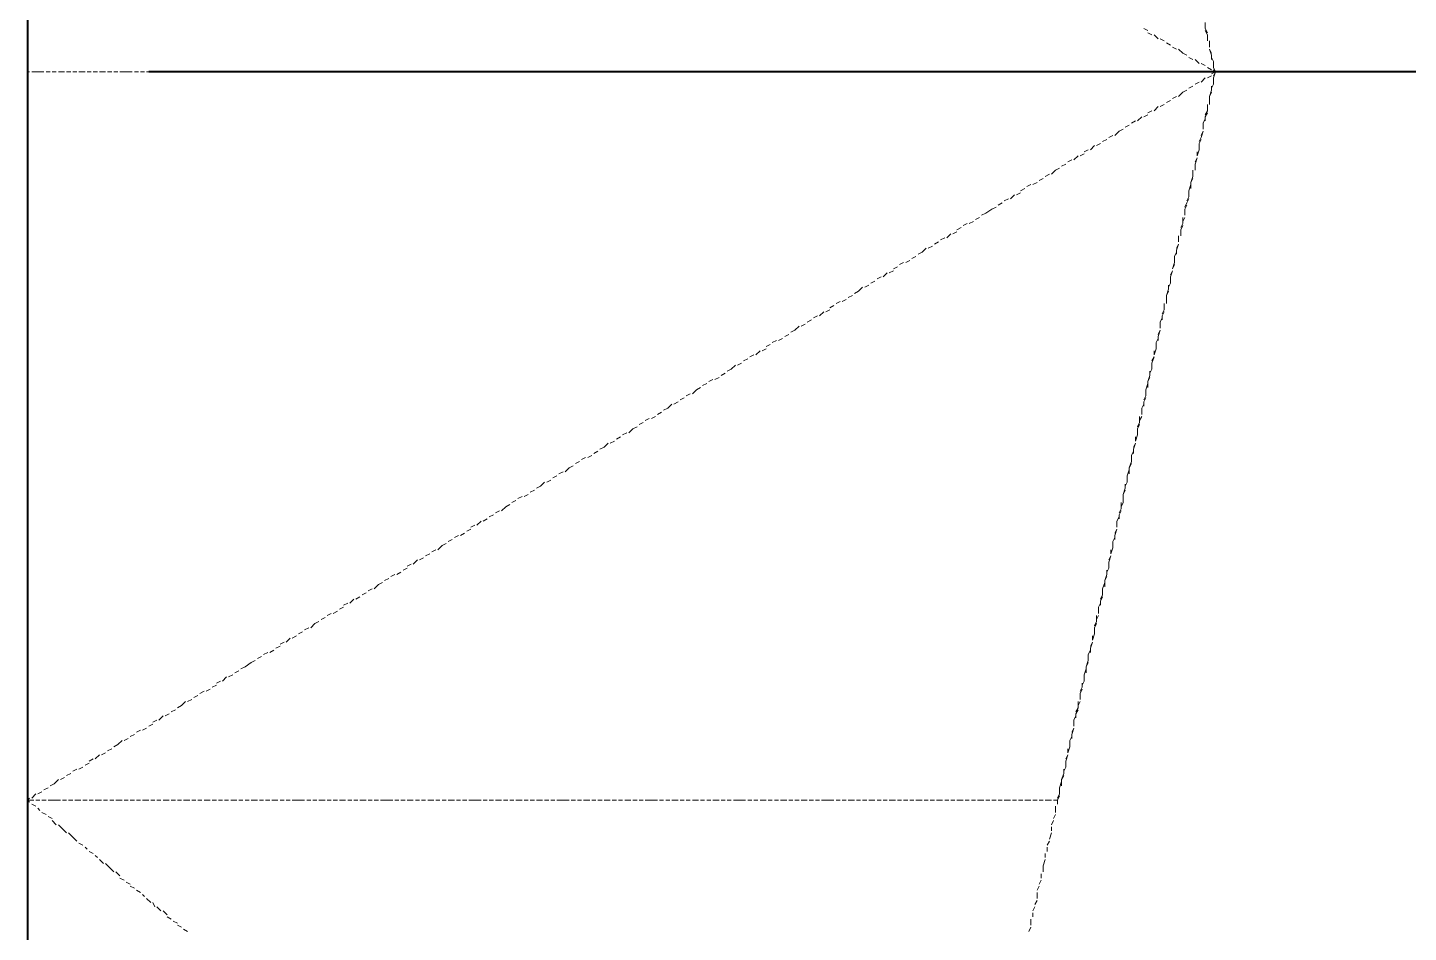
# Model space of a CAD drawing. Extents: x 0 to 604, y 0 to 420.
# Drawn here: x 289.81 to 304.06, y 345.11 to 354.45 of the extents above; entities that cross this region are included whole.
import ezdxf

# ---------------------------------------------------------------- set-up
doc = ezdxf.new("R2010")
doc.units = 0

msp = doc.modelspace()

# ---------------------------------------------------------------- linework, layer by layer
at = {"color": 7, "lineweight": 40}
for p, q in [((289.814, 397.743), (289.814, 310.219)), ((318.558, 353.991), (291.063, 353.991))]:
    msp.add_line(p, q, dxfattribs=at)
at = {"color": 7, "lineweight": 25}
msp.add_line((289.814, 357.568), (289.814, 337.566), dxfattribs=at)
at = {"color": 7, "lineweight": 5}
for p, q in [((289.814, 354.394), (289.814, 354.436)), ((301.329, 354.436), (301.371, 354.415)), ((301.964, 354.436), (301.964, 354.499)), ((301.985, 354.394), (301.964, 354.436)), ((289.814, 354.309), (289.814, 354.372)), ((289.814, 354.245), (289.814, 354.288)), ((301.371, 354.394), (301.413, 354.372)), ((301.435, 354.372), (301.477, 354.33)), ((301.498, 354.33), (301.54, 354.309)), ((301.562, 354.288), (301.604, 354.267)), ((301.985, 354.372), (301.964, 354.415)), ((301.985, 354.33), (301.985, 354.372)), ((301.985, 354.309), (301.985, 354.351)), ((302.006, 354.245), (302.006, 354.309)), ((302.006, 354.245), (302.006, 354.288)), ((289.814, 354.182), (289.814, 354.224)), ((289.814, 354.097), (289.814, 354.161)), ((301.625, 354.245), (301.667, 354.224)), ((301.688, 354.224), (301.731, 354.182)), ((301.731, 354.182), (301.773, 354.161)), ((301.794, 354.139), (301.837, 354.118)), ((302.027, 354.161), (302.006, 354.224)), ((302.027, 354.182), (302.006, 354.224)), ((302.027, 354.118), (302.027, 354.161)), ((302.048, 354.097), (302.027, 354.139)), ((289.814, 354.034), (289.814, 354.097)), ((289.814, 353.991), (289.814, 354.012)), ((301.858, 354.118), (301.9, 354.076)), ((301.921, 354.076), (301.964, 354.055)), ((301.985, 354.034), (302.027, 354.012)), ((302.048, 354.055), (302.048, 354.097)), ((302.048, 354.034), (302.048, 354.076)), ((302.069, 353.991), (302.048, 354.034)), ((302.069, 353.991), (302.048, 354.012)), ((289.835, 353.991), (289.814, 353.991)), ((289.814, 353.991), (289.814, 353.949)), ((289.814, 353.928), (289.814, 353.885)), ((289.814, 353.864), (289.814, 353.801)), ((289.92, 353.991), (289.856, 353.991)), ((289.983, 353.991), (289.92, 353.991)), ((290.047, 353.991), (290.005, 353.991)), ((290.11, 353.991), (290.068, 353.991)), ((290.195, 353.991), (290.132, 353.991)), ((290.259, 353.991), (290.216, 353.991)), ((290.322, 353.991), (290.28, 353.991)), ((290.407, 353.991), (290.343, 353.991)), ((290.47, 353.991), (290.428, 353.991)), ((290.534, 353.991), (290.491, 353.991)), ((290.618, 353.991), (290.555, 353.991)), ((290.682, 353.991), (290.639, 353.991)), ((290.745, 353.991), (290.703, 353.991)), ((290.83, 353.991), (290.767, 353.991)), ((290.894, 353.991), (290.83, 353.991)), ((290.957, 353.991), (290.915, 353.991)), ((291.021, 353.991), (290.978, 353.991)), ((291.105, 353.991), (291.042, 353.991)), ((291.169, 353.991), (291.126, 353.991)), ((291.232, 353.991), (291.19, 353.991)), ((291.317, 353.991), (291.253, 353.991)), ((291.38, 353.991), (291.338, 353.991)), ((291.444, 353.991), (291.401, 353.991)), ((291.529, 353.991), (291.465, 353.991)), ((291.592, 353.991), (291.55, 353.991)), ((291.656, 353.991), (291.613, 353.991)), ((291.74, 353.991), (291.677, 353.991)), ((291.804, 353.991), (291.74, 353.991)), ((291.867, 353.991), (291.825, 353.991)), ((291.931, 353.991), (291.888, 353.991)), ((292.015, 353.991), (291.952, 353.991)), ((292.079, 353.991), (292.036, 353.991)), ((292.142, 353.991), (292.1, 353.991)), ((292.227, 353.991), (292.163, 353.991)), ((292.291, 353.991), (292.248, 353.991)), ((292.354, 353.991), (292.312, 353.991)), ((292.439, 353.991), (292.375, 353.991)), ((292.502, 353.991), (292.46, 353.991)), ((292.566, 353.991), (292.523, 353.991)), ((292.65, 353.991), (292.587, 353.991)), ((292.714, 353.991), (292.65, 353.991)), ((292.777, 353.991), (292.735, 353.991)), ((292.841, 353.991), (292.798, 353.991)), ((292.925, 353.991), (292.862, 353.991)), ((292.989, 353.991), (292.947, 353.991)), ((293.053, 353.991), (293.01, 353.991)), ((293.137, 353.991), (293.074, 353.991)), ((293.201, 353.991), (293.158, 353.991)), ((293.264, 353.991), (293.222, 353.991)), ((293.349, 353.991), (293.285, 353.991)), ((293.412, 353.991), (293.37, 353.991)), ((293.476, 353.991), (293.433, 353.991)), ((293.539, 353.991), (293.497, 353.991)), ((293.624, 353.991), (293.56, 353.991)), ((293.688, 353.991), (293.645, 353.991)), ((293.751, 353.991), (293.709, 353.991)), ((293.836, 353.991), (293.772, 353.991)), ((293.899, 353.991), (293.857, 353.991)), ((293.963, 353.991), (293.92, 353.991)), ((294.047, 353.991), (293.984, 353.991)), ((294.111, 353.991), (294.068, 353.991)), ((294.174, 353.991), (294.132, 353.991)), ((294.259, 353.991), (294.195, 353.991)), ((294.322, 353.991), (294.28, 353.991)), ((294.386, 353.991), (294.344, 353.991)), ((294.449, 353.991), (294.407, 353.991)), ((294.534, 353.991), (294.471, 353.991)), ((294.598, 353.991), (294.555, 353.991)), ((294.661, 353.991), (294.619, 353.991)), ((294.746, 353.991), (294.682, 353.991)), ((294.809, 353.991), (294.767, 353.991)), ((294.873, 353.991), (294.83, 353.991)), ((294.957, 353.991), (294.894, 353.991)), ((295.021, 353.991), (294.979, 353.991)), ((295.084, 353.991), (295.042, 353.991)), ((295.169, 353.991), (295.106, 353.991)), ((295.233, 353.991), (295.19, 353.991)), ((295.296, 353.991), (295.254, 353.991)), ((295.36, 353.991), (295.317, 353.991)), ((295.444, 353.991), (295.381, 353.991)), ((295.508, 353.991), (295.466, 353.991)), ((295.571, 353.991), (295.529, 353.991)), ((295.656, 353.991), (295.592, 353.991)), ((295.719, 353.991), (295.677, 353.991)), ((295.783, 353.991), (295.741, 353.991)), ((295.868, 353.991), (295.804, 353.991)), ((295.931, 353.991), (295.889, 353.991)), ((295.995, 353.991), (295.952, 353.991)), ((296.079, 353.991), (296.016, 353.991)), ((296.143, 353.991), (296.079, 353.991)), ((296.206, 353.991), (296.164, 353.991)), ((296.27, 353.991), (296.228, 353.991)), ((296.354, 353.991), (296.291, 353.991)), ((296.418, 353.991), (296.376, 353.991)), ((296.481, 353.991), (296.439, 353.991)), ((296.566, 353.991), (296.503, 353.991)), ((296.63, 353.991), (296.587, 353.991)), ((296.693, 353.991), (296.651, 353.991)), ((296.778, 353.991), (296.714, 353.991)), ((296.841, 353.991), (296.799, 353.991)), ((296.905, 353.991), (296.863, 353.991)), ((296.99, 353.991), (296.926, 353.991)), ((297.053, 353.991), (296.99, 353.991)), ((297.116, 353.991), (297.074, 353.991)), ((297.18, 353.991), (297.138, 353.991)), ((297.265, 353.991), (297.201, 353.991)), ((297.328, 353.991), (297.286, 353.991)), ((297.392, 353.991), (297.349, 353.991)), ((297.476, 353.991), (297.413, 353.991)), ((297.54, 353.991), (297.497, 353.991)), ((297.603, 353.991), (297.561, 353.991)), ((297.688, 353.991), (297.625, 353.991)), ((297.752, 353.991), (297.709, 353.991)), ((297.815, 353.991), (297.773, 353.991)), ((297.9, 353.991), (297.836, 353.991)), ((297.963, 353.991), (297.9, 353.991)), ((298.027, 353.991), (297.984, 353.991)), ((298.09, 353.991), (298.048, 353.991)), ((298.175, 353.991), (298.111, 353.991)), ((298.238, 353.991), (298.196, 353.991)), ((298.302, 353.991), (298.259, 353.991)), ((298.387, 353.991), (298.323, 353.991)), ((298.45, 353.991), (298.408, 353.991)), ((298.514, 353.991), (298.471, 353.991)), ((298.598, 353.991), (298.535, 353.991)), ((298.662, 353.991), (298.619, 353.991)), ((298.725, 353.991), (298.683, 353.991)), ((298.81, 353.991), (298.746, 353.991)), ((298.873, 353.991), (298.81, 353.991)), ((298.937, 353.991), (298.894, 353.991)), ((299, 353.991), (298.958, 353.991)), ((299.085, 353.991), (299.021, 353.991)), ((299.149, 353.991), (299.106, 353.991)), ((299.212, 353.991), (299.17, 353.991)), ((299.297, 353.991), (299.233, 353.991)), ((299.36, 353.991), (299.318, 353.991)), ((299.424, 353.991), (299.381, 353.991)), ((299.508, 353.991), (299.445, 353.991)), ((299.572, 353.991), (299.529, 353.991)), ((299.635, 353.991), (299.593, 353.991)), ((299.72, 353.991), (299.656, 353.991)), ((299.783, 353.991), (299.72, 353.991)), ((299.847, 353.991), (299.805, 353.991)), ((299.911, 353.991), (299.868, 353.991)), ((299.995, 353.991), (299.932, 353.991)), ((300.059, 353.991), (300.016, 353.991)), ((300.122, 353.991), (300.08, 353.991)), ((300.207, 353.991), (300.143, 353.991)), ((300.27, 353.991), (300.228, 353.991)), ((300.334, 353.991), (300.291, 353.991)), ((300.418, 353.991), (300.355, 353.991)), ((300.482, 353.991), (300.44, 353.991)), ((300.545, 353.991), (300.503, 353.991)), ((300.63, 353.991), (300.567, 353.991)), ((300.694, 353.991), (300.63, 353.991)), ((300.757, 353.991), (300.715, 353.991)), ((300.821, 353.991), (300.778, 353.991)), ((300.905, 353.991), (300.842, 353.991)), ((300.969, 353.991), (300.926, 353.991)), ((301.032, 353.991), (300.99, 353.991)), ((301.117, 353.991), (301.053, 353.991)), ((301.18, 353.991), (301.138, 353.991)), ((301.244, 353.991), (301.202, 353.991)), ((301.329, 353.991), (301.265, 353.991)), ((301.392, 353.991), (301.35, 353.991)), ((301.456, 353.991), (301.413, 353.991)), ((301.54, 353.991), (301.477, 353.991)), ((301.604, 353.991), (301.54, 353.991)), ((301.667, 353.991), (301.625, 353.991)), ((301.731, 353.991), (301.688, 353.991)), ((301.815, 353.991), (301.752, 353.991)), ((301.879, 353.991), (301.837, 353.991)), ((301.858, 353.864), (301.9, 353.885)), ((301.942, 353.991), (301.9, 353.991)), ((301.921, 353.885), (301.964, 353.928)), ((302.027, 353.991), (301.964, 353.991)), ((301.985, 353.928), (302.027, 353.949)), ((302.027, 353.97), (302.069, 353.991)), ((302.027, 353.991), (302.069, 353.991)), ((302.048, 353.864), (302.027, 353.822)), ((302.048, 353.928), (302.069, 353.991)), ((302.069, 353.991), (302.048, 353.949)), ((302.069, 353.991), (302.048, 353.991)), ((302.048, 353.885), (302.048, 353.928)), ((302.048, 353.864), (302.048, 353.907)), ((289.814, 353.78), (289.814, 353.737)), ((289.814, 353.716), (289.814, 353.674)), ((301.625, 353.716), (301.667, 353.737)), ((301.688, 353.737), (301.731, 353.78)), ((301.731, 353.78), (301.773, 353.801)), ((301.794, 353.822), (301.837, 353.843)), ((302.027, 353.801), (302.006, 353.737)), ((302.006, 353.737), (302.027, 353.78)), ((302.006, 353.737), (302.006, 353.674)), ((302.006, 353.653), (302.006, 353.716)), ((302.027, 353.801), (302.027, 353.843)), ((289.814, 353.653), (289.814, 353.589)), ((289.814, 353.568), (289.814, 353.526)), ((301.371, 353.568), (301.413, 353.589)), ((301.435, 353.589), (301.477, 353.632)), ((301.498, 353.632), (301.54, 353.653)), ((301.562, 353.674), (301.604, 353.695)), ((301.985, 353.589), (301.964, 353.547)), ((301.964, 353.526), (301.985, 353.568)), ((301.985, 353.589), (301.985, 353.653)), ((301.985, 353.653), (301.985, 353.61)), ((289.814, 353.505), (289.814, 353.462)), ((289.814, 353.441), (289.814, 353.377)), ((301.138, 353.42), (301.18, 353.441)), ((301.202, 353.462), (301.244, 353.483)), ((301.265, 353.483), (301.308, 353.526)), ((301.329, 353.526), (301.371, 353.547)), ((301.942, 353.462), (301.964, 353.505)), ((301.942, 353.462), (301.942, 353.399)), ((301.942, 353.399), (301.942, 353.441)), ((301.964, 353.526), (301.964, 353.483)), ((289.814, 353.356), (289.814, 353.314)), ((289.814, 353.293), (289.814, 353.25)), ((300.905, 353.272), (300.948, 353.293)), ((300.969, 353.314), (301.011, 353.335)), ((301.032, 353.335), (301.075, 353.377)), ((301.075, 353.377), (301.117, 353.399)), ((301.921, 353.314), (301.9, 353.272)), ((301.9, 353.25), (301.921, 353.293)), ((301.921, 353.314), (301.942, 353.377)), ((301.942, 353.377), (301.921, 353.335)), ((289.814, 353.229), (289.814, 353.187)), ((289.814, 353.166), (289.814, 353.102)), ((300.673, 353.123), (300.715, 353.145)), ((300.715, 353.166), (300.757, 353.187)), ((300.778, 353.187), (300.821, 353.229)), ((300.842, 353.229), (300.884, 353.25)), ((301.9, 353.187), (301.879, 353.123)), ((301.879, 353.123), (301.879, 353.166)), ((301.9, 353.25), (301.9, 353.208)), ((301.9, 353.187), (301.9, 353.229)), ((289.814, 353.081), (289.814, 353.039)), ((289.814, 353.018), (289.814, 352.975)), ((300.418, 352.975), (300.461, 352.997)), ((300.482, 353.018), (300.524, 353.039)), ((300.545, 353.06), (300.588, 353.081)), ((300.609, 353.081), (300.651, 353.123)), ((301.858, 353.039), (301.879, 353.102)), ((301.879, 353.102), (301.858, 353.06)), ((301.858, 353.039), (301.858, 352.997)), ((301.858, 352.975), (301.858, 353.018)), ((289.814, 352.954), (289.814, 352.891)), ((289.814, 352.87), (289.814, 352.827)), ((300.249, 352.87), (300.291, 352.891)), ((300.313, 352.912), (300.355, 352.933)), ((300.376, 352.933), (300.418, 352.975)), ((301.837, 352.912), (301.815, 352.848)), ((301.815, 352.848), (301.837, 352.891)), ((301.837, 352.975), (301.837, 352.933)), ((301.837, 352.912), (301.837, 352.954)), ((289.814, 352.806), (289.814, 352.764)), ((289.814, 352.742), (289.814, 352.679)), ((299.953, 352.679), (299.995, 352.721)), ((300.016, 352.721), (300.059, 352.742)), ((300.059, 352.764), (300.101, 352.785)), ((300.122, 352.806), (300.164, 352.827)), ((300.186, 352.827), (300.228, 352.848)), ((301.794, 352.764), (301.815, 352.827)), ((301.794, 352.7), (301.794, 352.764)), ((301.794, 352.764), (301.794, 352.721)), ((301.815, 352.848), (301.815, 352.785)), ((289.814, 352.658), (289.814, 352.615)), ((289.814, 352.594), (289.814, 352.552)), ((299.699, 352.531), (299.762, 352.573)), ((299.762, 352.573), (299.805, 352.594)), ((299.826, 352.615), (299.868, 352.637)), ((299.889, 352.658), (299.932, 352.679)), ((301.773, 352.637), (301.752, 352.594)), ((301.752, 352.573), (301.773, 352.615)), ((301.752, 352.573), (301.752, 352.51)), ((301.794, 352.7), (301.773, 352.658)), ((301.773, 352.637), (301.794, 352.679)), ((289.814, 352.531), (289.814, 352.467)), ((289.814, 352.446), (289.814, 352.404)), ((299.529, 352.425), (299.572, 352.446)), ((299.593, 352.467), (299.635, 352.488)), ((299.656, 352.51), (299.699, 352.531)), ((301.731, 352.425), (301.731, 352.488)), ((301.752, 352.488), (301.731, 352.446)), ((301.752, 352.51), (301.752, 352.552)), ((289.814, 352.383), (289.814, 352.34)), ((289.814, 352.319), (289.814, 352.277)), ((299.297, 352.277), (299.339, 352.319)), ((299.36, 352.319), (299.402, 352.34)), ((299.402, 352.361), (299.445, 352.383)), ((299.466, 352.404), (299.508, 352.425)), ((301.688, 352.298), (301.688, 352.235)), ((301.731, 352.425), (301.71, 352.383)), ((301.71, 352.361), (301.731, 352.404)), ((301.71, 352.361), (301.71, 352.319)), ((301.71, 352.298), (301.71, 352.34)), ((289.814, 352.256), (289.814, 352.192)), ((289.814, 352.171), (289.814, 352.129)), ((299.043, 352.129), (299.085, 352.171)), ((299.106, 352.171), (299.149, 352.192)), ((299.17, 352.213), (299.212, 352.235)), ((299.233, 352.256), (299.276, 352.277)), ((301.667, 352.15), (301.688, 352.213)), ((301.688, 352.213), (301.667, 352.171)), ((301.667, 352.15), (301.667, 352.108)), ((301.688, 352.235), (301.688, 352.277)), ((289.814, 352.108), (289.814, 352.065)), ((289.814, 352.044), (289.814, 351.98)), ((298.81, 352.002), (298.852, 352.023)), ((298.873, 352.023), (298.916, 352.044)), ((298.937, 352.065), (298.979, 352.086)), ((299, 352.108), (299.043, 352.129)), ((301.646, 352.023), (301.625, 351.959)), ((301.625, 351.959), (301.646, 352.002)), ((301.646, 352.086), (301.667, 352.129)), ((301.646, 352.086), (301.646, 352.044)), ((301.646, 352.023), (301.646, 352.065)), ((289.814, 351.959), (289.814, 351.917)), ((289.814, 351.896), (289.814, 351.853)), ((298.577, 351.853), (298.619, 351.875)), ((298.64, 351.875), (298.683, 351.917)), ((298.704, 351.917), (298.746, 351.938)), ((298.746, 351.959), (298.789, 351.98)), ((301.604, 351.875), (301.625, 351.938)), ((301.625, 351.938), (301.604, 351.896)), ((301.604, 351.875), (301.604, 351.832)), ((289.814, 351.832), (289.814, 351.769)), ((289.814, 351.748), (289.814, 351.705)), ((298.344, 351.705), (298.387, 351.726)), ((298.387, 351.726), (298.429, 351.769)), ((298.45, 351.769), (298.492, 351.79)), ((298.514, 351.811), (298.556, 351.832)), ((301.583, 351.748), (301.562, 351.684)), ((301.562, 351.684), (301.583, 351.726)), ((301.604, 351.811), (301.583, 351.769)), ((301.583, 351.748), (301.583, 351.79)), ((301.604, 351.811), (301.604, 351.853)), ((289.814, 351.684), (289.814, 351.642)), ((289.814, 351.621), (289.814, 351.557)), ((298.09, 351.557), (298.132, 351.578)), ((298.154, 351.599), (298.196, 351.621)), ((298.217, 351.621), (298.259, 351.642)), ((298.281, 351.663), (298.323, 351.684)), ((301.54, 351.536), (301.54, 351.599)), ((301.54, 351.599), (301.54, 351.557)), ((301.562, 351.684), (301.562, 351.621)), ((301.562, 351.599), (301.562, 351.663)), ((289.814, 351.536), (289.814, 351.494)), ((289.814, 351.473), (289.814, 351.43)), ((297.857, 351.409), (297.9, 351.43)), ((297.921, 351.451), (297.963, 351.473)), ((297.984, 351.473), (298.027, 351.515)), ((298.048, 351.515), (298.09, 351.536)), ((301.498, 351.409), (301.519, 351.451)), ((301.54, 351.536), (301.519, 351.494)), ((301.519, 351.473), (301.54, 351.515)), ((301.519, 351.473), (301.519, 351.43)), ((289.814, 351.409), (289.814, 351.367)), ((289.814, 351.346), (289.814, 351.282)), ((297.688, 351.303), (297.73, 351.324)), ((297.73, 351.324), (297.773, 351.367)), ((297.794, 351.367), (297.836, 351.388)), ((301.477, 351.261), (301.498, 351.324)), ((301.498, 351.324), (301.477, 351.282)), ((301.498, 351.409), (301.498, 351.346)), ((301.498, 351.346), (301.498, 351.388)), ((289.814, 351.261), (289.814, 351.218)), ((289.814, 351.197), (289.814, 351.155)), ((297.434, 351.155), (297.476, 351.176)), ((297.497, 351.197), (297.54, 351.218)), ((297.561, 351.218), (297.603, 351.24)), ((297.625, 351.261), (297.667, 351.282)), ((301.456, 351.197), (301.477, 351.24)), ((301.456, 351.197), (301.456, 351.155)), ((301.456, 351.134), (301.456, 351.176)), ((301.477, 351.261), (301.477, 351.218)), ((289.814, 351.134), (289.814, 351.07)), ((289.814, 351.049), (289.814, 351.007)), ((297.201, 351.007), (297.243, 351.028)), ((297.265, 351.049), (297.307, 351.07)), ((297.328, 351.07), (297.37, 351.113)), ((297.392, 351.113), (297.434, 351.134)), ((301.413, 350.986), (301.435, 351.049)), ((301.435, 351.049), (301.413, 351.007)), ((301.456, 351.134), (301.435, 351.07)), ((301.435, 351.07), (301.435, 351.113)), ((289.814, 350.986), (289.814, 350.943)), ((289.814, 350.922), (289.814, 350.859)), ((296.968, 350.859), (297.011, 350.88)), ((297.032, 350.901), (297.074, 350.922)), ((297.074, 350.922), (297.116, 350.964)), ((297.138, 350.964), (297.18, 350.986)), ((301.392, 350.859), (301.371, 350.795)), ((301.413, 350.922), (301.392, 350.88)), ((301.392, 350.859), (301.392, 350.901)), ((301.413, 350.986), (301.413, 350.943)), ((301.413, 350.922), (301.413, 350.964)), ((289.814, 350.837), (289.814, 350.795)), ((289.814, 350.774), (289.814, 350.732)), ((296.714, 350.711), (296.757, 350.732)), ((296.778, 350.753), (296.82, 350.774)), ((296.841, 350.795), (296.884, 350.816)), ((296.905, 350.816), (296.947, 350.837)), ((301.35, 350.711), (301.371, 350.774)), ((301.371, 350.795), (301.392, 350.837)), ((301.371, 350.795), (301.371, 350.732)), ((289.814, 350.711), (289.814, 350.647)), ((289.814, 350.626), (289.814, 350.584)), ((296.481, 350.562), (296.524, 350.584)), ((296.545, 350.605), (296.587, 350.626)), ((296.608, 350.647), (296.651, 350.668)), ((296.672, 350.668), (296.714, 350.711)), ((301.35, 350.647), (301.329, 350.605)), ((301.329, 350.584), (301.35, 350.626)), ((301.329, 350.584), (301.329, 350.541)), ((301.35, 350.647), (301.35, 350.711)), ((301.35, 350.711), (301.35, 350.668)), ((289.814, 350.562), (289.814, 350.52)), ((289.814, 350.499), (289.814, 350.456)), ((289.814, 350.435), (289.814, 350.372)), ((296.249, 350.414), (296.291, 350.435)), ((296.312, 350.456), (296.354, 350.478)), ((296.376, 350.499), (296.418, 350.52)), ((296.418, 350.52), (296.46, 350.562)), ((301.286, 350.372), (301.286, 350.435)), ((301.308, 350.435), (301.286, 350.393)), ((301.308, 350.52), (301.329, 350.562)), ((301.308, 350.52), (301.308, 350.456)), ((301.308, 350.456), (301.308, 350.499)), ((289.814, 350.351), (289.814, 350.308)), ((296.016, 350.266), (296.058, 350.308)), ((296.058, 350.308), (296.101, 350.329)), ((296.122, 350.351), (296.164, 350.372)), ((296.185, 350.393), (296.228, 350.414)), ((301.286, 350.372), (301.265, 350.329)), ((301.265, 350.308), (301.286, 350.351)), ((301.265, 350.308), (301.265, 350.266)), ((289.814, 350.287), (289.814, 350.245)), ((289.814, 350.224), (289.814, 350.16)), ((295.762, 350.118), (295.804, 350.16)), ((295.825, 350.16), (295.868, 350.181)), ((295.889, 350.202), (295.931, 350.224)), ((295.952, 350.245), (295.995, 350.266)), ((301.223, 350.097), (301.244, 350.16)), ((301.244, 350.16), (301.223, 350.118)), ((301.265, 350.245), (301.244, 350.181)), ((301.244, 350.181), (301.244, 350.224)), ((301.265, 350.245), (301.265, 350.287)), ((289.814, 350.139), (289.814, 350.097)), ((289.814, 350.075), (289.814, 350.033)), ((289.814, 350.012), (289.814, 349.949)), ((295.529, 349.991), (295.571, 350.012)), ((295.592, 350.012), (295.635, 350.033)), ((295.656, 350.054), (295.698, 350.075)), ((295.719, 350.097), (295.762, 350.118)), ((301.202, 350.033), (301.223, 350.075)), ((301.202, 350.033), (301.202, 349.991)), ((301.202, 349.97), (301.202, 350.012)), ((301.223, 350.097), (301.223, 350.054)), ((289.814, 349.927), (289.814, 349.885)), ((289.814, 349.864), (289.814, 349.822)), ((295.296, 349.843), (295.339, 349.864)), ((295.36, 349.864), (295.402, 349.906)), ((295.402, 349.906), (295.444, 349.927)), ((295.466, 349.949), (295.508, 349.97)), ((301.159, 349.822), (301.18, 349.885)), ((301.202, 349.97), (301.18, 349.906)), ((301.18, 349.906), (301.202, 349.949)), ((301.18, 349.906), (301.18, 349.843)), ((289.814, 349.8), (289.814, 349.737)), ((295.106, 349.716), (295.148, 349.758)), ((295.169, 349.758), (295.211, 349.779)), ((295.233, 349.8), (295.275, 349.822)), ((301.159, 349.758), (301.138, 349.716)), ((301.138, 349.694), (301.138, 349.737)), ((301.159, 349.822), (301.159, 349.779)), ((301.159, 349.758), (301.159, 349.8)), ((289.814, 349.716), (289.814, 349.673)), ((289.814, 349.652), (289.814, 349.61)), ((289.814, 349.589), (289.814, 349.546)), ((294.873, 349.589), (294.915, 349.61)), ((294.936, 349.61), (294.979, 349.631)), ((295, 349.652), (295.042, 349.673)), ((295.063, 349.694), (295.106, 349.716)), ((301.138, 349.694), (301.117, 349.631)), ((301.117, 349.631), (301.138, 349.673)), ((301.117, 349.631), (301.117, 349.567)), ((301.117, 349.546), (301.117, 349.61)), ((289.814, 349.525), (289.814, 349.462)), ((289.814, 349.44), (289.814, 349.398)), ((294.64, 349.44), (294.682, 349.462)), ((294.704, 349.462), (294.746, 349.504)), ((294.746, 349.504), (294.788, 349.525)), ((294.809, 349.546), (294.852, 349.567)), ((301.096, 349.483), (301.075, 349.44)), ((301.075, 349.419), (301.096, 349.462)), ((301.096, 349.483), (301.096, 349.546)), ((301.117, 349.546), (301.096, 349.504)), ((289.814, 349.377), (289.814, 349.335)), ((289.814, 349.313), (289.814, 349.25)), ((294.386, 349.292), (294.428, 349.313)), ((294.449, 349.313), (294.492, 349.356)), ((294.513, 349.356), (294.555, 349.377)), ((294.577, 349.398), (294.619, 349.419)), ((301.053, 349.356), (301.075, 349.398)), ((301.053, 349.356), (301.053, 349.292)), ((301.053, 349.292), (301.053, 349.335)), ((301.075, 349.419), (301.075, 349.377)), ((289.814, 349.229), (289.814, 349.187)), ((289.814, 349.165), (289.814, 349.123)), ((294.153, 349.144), (294.195, 349.165)), ((294.217, 349.187), (294.259, 349.208)), ((294.28, 349.208), (294.322, 349.229)), ((294.344, 349.25), (294.386, 349.271)), ((301.011, 349.144), (301.032, 349.187)), ((301.032, 349.208), (301.053, 349.271)), ((301.053, 349.271), (301.032, 349.229)), ((301.032, 349.208), (301.032, 349.165)), ((289.814, 349.102), (289.814, 349.038)), ((289.814, 349.017), (289.814, 348.975)), ((293.92, 348.996), (293.963, 349.017)), ((293.984, 349.038), (294.026, 349.06)), ((294.047, 349.06), (294.09, 349.102)), ((294.09, 349.102), (294.132, 349.123)), ((301.011, 349.081), (300.99, 349.017)), ((300.99, 349.017), (300.99, 349.06)), ((301.011, 349.144), (301.011, 349.102)), ((301.011, 349.081), (301.011, 349.123)), ((289.814, 348.954), (289.814, 348.911)), ((289.814, 348.89), (289.814, 348.827)), ((293.688, 348.848), (293.73, 348.869)), ((293.73, 348.89), (293.772, 348.911)), ((293.793, 348.911), (293.836, 348.954)), ((293.857, 348.954), (293.899, 348.975)), ((300.969, 348.869), (300.948, 348.827)), ((300.969, 348.932), (300.99, 348.996)), ((300.99, 348.996), (300.969, 348.954)), ((300.969, 348.932), (300.969, 348.89)), ((300.969, 348.869), (300.969, 348.911)), ((289.814, 348.805), (289.814, 348.763)), ((289.814, 348.742), (289.814, 348.7)), ((293.497, 348.742), (293.539, 348.763)), ((293.56, 348.784), (293.603, 348.805)), ((293.624, 348.805), (293.666, 348.827)), ((300.948, 348.805), (300.926, 348.742)), ((300.926, 348.742), (300.948, 348.784)), ((300.926, 348.742), (300.926, 348.678)), ((300.948, 348.805), (300.948, 348.848)), ((289.814, 348.678), (289.814, 348.636)), ((289.814, 348.615), (289.814, 348.551)), ((293.264, 348.594), (293.307, 348.615)), ((293.328, 348.636), (293.37, 348.657)), ((293.391, 348.657), (293.433, 348.7)), ((293.433, 348.7), (293.476, 348.721)), ((300.905, 348.594), (300.884, 348.551)), ((300.905, 348.657), (300.926, 348.721)), ((300.905, 348.594), (300.905, 348.657)), ((300.905, 348.657), (300.905, 348.615)), ((289.814, 348.53), (289.814, 348.488)), ((289.814, 348.467), (289.814, 348.425)), ((293.031, 348.446), (293.074, 348.467)), ((293.074, 348.488), (293.116, 348.509)), ((293.137, 348.509), (293.18, 348.551)), ((293.201, 348.551), (293.243, 348.573)), ((300.863, 348.467), (300.884, 348.509)), ((300.863, 348.467), (300.863, 348.403)), ((300.863, 348.403), (300.863, 348.446)), ((300.884, 348.53), (300.905, 348.573)), ((300.884, 348.53), (300.884, 348.488)), ((289.814, 348.403), (289.814, 348.34)), ((289.814, 348.319), (289.814, 348.276)), ((292.735, 348.255), (292.777, 348.298)), ((292.777, 348.298), (292.82, 348.319)), ((292.841, 348.34), (292.883, 348.361)), ((292.904, 348.382), (292.947, 348.403)), ((292.968, 348.403), (293.01, 348.425)), ((300.842, 348.319), (300.821, 348.276)), ((300.821, 348.255), (300.842, 348.298)), ((300.842, 348.319), (300.842, 348.382)), ((300.863, 348.382), (300.842, 348.34)), ((289.814, 348.255), (289.814, 348.213)), ((289.814, 348.192), (289.814, 348.128)), ((292.545, 348.149), (292.587, 348.17)), ((292.608, 348.192), (292.65, 348.213)), ((292.671, 348.234), (292.714, 348.255)), ((300.821, 348.192), (300.8, 348.128)), ((300.8, 348.128), (300.8, 348.17)), ((300.821, 348.255), (300.821, 348.213)), ((300.821, 348.192), (300.821, 348.234)), ((289.814, 348.107), (289.814, 348.065)), ((289.814, 348.043), (289.814, 348.001)), ((292.312, 348.001), (292.354, 348.022)), ((292.375, 348.043), (292.418, 348.065)), ((292.418, 348.086), (292.46, 348.107)), ((292.481, 348.107), (292.523, 348.149)), ((300.757, 347.98), (300.778, 348.022)), ((300.778, 348.043), (300.8, 348.107)), ((300.8, 348.107), (300.778, 348.065)), ((300.778, 348.043), (300.778, 348.001)), ((289.814, 347.98), (289.814, 347.916)), ((289.814, 347.895), (289.814, 347.853)), ((292.058, 347.853), (292.121, 347.895)), ((292.121, 347.895), (292.163, 347.916)), ((292.185, 347.938), (292.227, 347.959)), ((292.248, 347.98), (292.291, 348.001)), ((300.757, 347.916), (300.736, 347.853)), ((300.736, 347.853), (300.757, 347.895)), ((300.757, 347.98), (300.757, 347.938)), ((300.757, 347.916), (300.757, 347.959)), ((289.814, 347.832), (289.814, 347.789)), ((289.814, 347.768), (289.814, 347.726)), ((291.825, 347.705), (291.867, 347.747)), ((291.888, 347.747), (291.931, 347.768)), ((291.952, 347.789), (291.994, 347.811)), ((292.015, 347.832), (292.058, 347.853)), ((300.715, 347.768), (300.736, 347.832)), ((300.715, 347.705), (300.715, 347.768)), ((300.715, 347.768), (300.715, 347.726)), ((300.736, 347.853), (300.736, 347.789)), ((289.814, 347.705), (289.814, 347.641)), ((289.814, 347.62), (289.814, 347.578)), ((291.592, 347.578), (291.634, 347.599)), ((291.656, 347.599), (291.698, 347.62)), ((291.719, 347.641), (291.761, 347.663)), ((291.761, 347.684), (291.804, 347.705)), ((300.694, 347.641), (300.673, 347.599)), ((300.673, 347.578), (300.694, 347.62)), ((300.715, 347.705), (300.694, 347.663)), ((300.694, 347.641), (300.694, 347.684)), ((289.814, 347.557), (289.814, 347.514)), ((289.814, 347.493), (289.814, 347.43)), ((291.359, 347.43), (291.401, 347.451)), ((291.401, 347.451), (291.444, 347.493)), ((291.465, 347.493), (291.507, 347.514)), ((291.529, 347.536), (291.571, 347.557)), ((300.651, 347.43), (300.651, 347.493)), ((300.673, 347.493), (300.651, 347.451)), ((300.673, 347.578), (300.673, 347.514)), ((300.673, 347.514), (300.673, 347.557)), ((289.814, 347.408), (289.814, 347.366)), ((289.814, 347.345), (289.814, 347.303)), ((291.105, 347.281), (291.147, 347.303)), ((291.169, 347.303), (291.211, 347.345)), ((291.232, 347.345), (291.274, 347.366)), ((291.296, 347.387), (291.338, 347.408)), ((300.609, 347.303), (300.63, 347.345)), ((300.609, 347.303), (300.609, 347.239)), ((300.651, 347.43), (300.63, 347.387)), ((300.63, 347.366), (300.651, 347.408)), ((300.63, 347.366), (300.63, 347.324)), ((289.814, 347.281), (289.814, 347.218)), ((289.814, 347.197), (289.814, 347.154)), ((290.936, 347.176), (290.978, 347.197)), ((290.999, 347.197), (291.042, 347.218)), ((291.063, 347.239), (291.105, 347.26)), ((300.588, 347.154), (300.609, 347.218)), ((300.609, 347.218), (300.588, 347.176)), ((300.609, 347.239), (300.609, 347.281)), ((289.814, 347.133), (289.814, 347.091)), ((289.814, 347.07), (289.814, 347.006)), ((290.703, 347.027), (290.745, 347.049)), ((290.745, 347.049), (290.788, 347.091)), ((290.809, 347.091), (290.851, 347.112)), ((290.872, 347.133), (290.915, 347.154)), ((300.567, 347.027), (300.545, 346.964)), ((300.567, 347.091), (300.588, 347.133)), ((300.567, 347.091), (300.567, 347.049)), ((300.567, 347.027), (300.567, 347.07)), ((300.588, 347.154), (300.588, 347.112)), ((289.814, 346.985), (289.814, 346.943)), ((289.814, 346.922), (289.814, 346.879)), ((290.449, 346.879), (290.491, 346.901)), ((290.512, 346.901), (290.555, 346.943)), ((290.576, 346.943), (290.618, 346.964)), ((290.639, 346.985), (290.682, 347.006)), ((300.524, 346.879), (300.545, 346.943)), ((300.545, 346.943), (300.524, 346.901)), ((300.524, 346.879), (300.524, 346.837)), ((300.545, 346.964), (300.545, 347.006)), ((289.814, 346.858), (289.814, 346.816)), ((289.814, 346.795), (289.814, 346.731)), ((290.216, 346.731), (290.259, 346.752)), ((290.28, 346.774), (290.322, 346.795)), ((290.343, 346.795), (290.385, 346.816)), ((290.407, 346.837), (290.449, 346.858)), ((300.503, 346.752), (300.482, 346.689)), ((300.482, 346.689), (300.503, 346.731)), ((300.524, 346.816), (300.503, 346.774)), ((300.503, 346.752), (300.503, 346.795)), ((300.524, 346.816), (300.524, 346.858)), ((289.814, 346.71), (289.814, 346.668)), ((289.814, 346.646), (289.814, 346.604)), ((289.983, 346.583), (290.026, 346.604)), ((290.047, 346.625), (290.089, 346.646)), ((290.089, 346.646), (290.132, 346.689)), ((290.153, 346.689), (290.195, 346.71)), ((300.461, 346.604), (300.482, 346.668)), ((300.461, 346.541), (300.461, 346.604)), ((300.461, 346.604), (300.461, 346.562)), ((300.482, 346.689), (300.482, 346.625)), ((289.814, 346.583), (289.814, 346.519)), ((289.814, 346.477), (289.835, 346.498)), ((289.814, 346.498), (289.814, 346.456)), ((289.814, 346.477), (289.877, 346.477)), ((289.835, 346.456), (289.814, 346.477)), ((289.856, 346.498), (289.899, 346.541)), ((289.899, 346.477), (289.941, 346.477)), ((289.92, 346.541), (289.962, 346.562)), ((289.962, 346.477), (290.005, 346.477)), ((290.026, 346.477), (290.089, 346.477)), ((290.089, 346.477), (290.153, 346.477)), ((290.174, 346.477), (290.216, 346.477)), ((290.237, 346.477), (290.28, 346.477)), ((290.301, 346.477), (290.364, 346.477)), ((290.385, 346.477), (290.428, 346.477)), ((290.449, 346.477), (290.491, 346.477)), ((290.512, 346.477), (290.576, 346.477)), ((290.597, 346.477), (290.639, 346.477)), ((290.661, 346.477), (290.703, 346.477)), ((290.724, 346.477), (290.788, 346.477)), ((290.809, 346.477), (290.851, 346.477)), ((290.872, 346.477), (290.915, 346.477)), ((290.936, 346.477), (290.978, 346.477)), ((290.999, 346.477), (291.063, 346.477)), ((291.084, 346.477), (291.126, 346.477)), ((291.147, 346.477), (291.19, 346.477)), ((291.211, 346.477), (291.274, 346.477)), ((291.296, 346.477), (291.338, 346.477)), ((291.359, 346.477), (291.401, 346.477)), ((291.423, 346.477), (291.486, 346.477)), ((291.507, 346.477), (291.55, 346.477)), ((291.571, 346.477), (291.613, 346.477)), ((291.634, 346.477), (291.698, 346.477)), ((291.719, 346.477), (291.761, 346.477)), ((291.783, 346.477), (291.825, 346.477)), ((291.846, 346.477), (291.888, 346.477)), ((291.909, 346.477), (291.973, 346.477)), ((291.994, 346.477), (292.036, 346.477)), ((292.058, 346.477), (292.1, 346.477)), ((292.121, 346.477), (292.185, 346.477)), ((292.206, 346.477), (292.248, 346.477)), ((292.269, 346.477), (292.312, 346.477)), ((292.333, 346.477), (292.396, 346.477)), ((292.418, 346.477), (292.46, 346.477)), ((292.481, 346.477), (292.523, 346.477)), ((292.545, 346.477), (292.608, 346.477)), ((292.608, 346.477), (292.671, 346.477)), ((292.693, 346.477), (292.735, 346.477)), ((292.756, 346.477), (292.798, 346.477)), ((292.82, 346.477), (292.883, 346.477)), ((292.904, 346.477), (292.947, 346.477)), ((292.968, 346.477), (293.01, 346.477)), ((293.031, 346.477), (293.095, 346.477)), ((293.116, 346.477), (293.158, 346.477)), ((293.18, 346.477), (293.222, 346.477)), ((293.243, 346.477), (293.307, 346.477)), ((293.328, 346.477), (293.37, 346.477)), ((293.391, 346.477), (293.433, 346.477)), ((293.455, 346.477), (293.518, 346.477)), ((293.518, 346.477), (293.582, 346.477)), ((293.603, 346.477), (293.645, 346.477)), ((293.666, 346.477), (293.709, 346.477)), ((293.73, 346.477), (293.793, 346.477)), ((293.815, 346.477), (293.857, 346.477)), ((293.878, 346.477), (293.92, 346.477)), ((293.942, 346.477), (294.005, 346.477)), ((294.026, 346.477), (294.068, 346.477)), ((294.09, 346.477), (294.132, 346.477)), ((294.153, 346.477), (294.217, 346.477)), ((294.238, 346.477), (294.28, 346.477)), ((294.301, 346.477), (294.344, 346.477)), ((294.365, 346.477), (294.428, 346.477)), ((294.428, 346.477), (294.492, 346.477)), ((294.513, 346.477), (294.555, 346.477)), ((294.577, 346.477), (294.619, 346.477)), ((294.64, 346.477), (294.704, 346.477)), ((294.725, 346.477), (294.767, 346.477)), ((294.788, 346.477), (294.83, 346.477)), ((294.852, 346.477), (294.915, 346.477)), ((294.936, 346.477), (294.979, 346.477)), ((295, 346.477), (295.042, 346.477)), ((295.063, 346.477), (295.127, 346.477)), ((295.148, 346.477), (295.19, 346.477)), ((295.211, 346.477), (295.254, 346.477)), ((295.275, 346.477), (295.339, 346.477)), ((295.339, 346.477), (295.402, 346.477)), ((295.423, 346.477), (295.466, 346.477)), ((295.487, 346.477), (295.529, 346.477)), ((295.55, 346.477), (295.614, 346.477)), ((295.635, 346.477), (295.677, 346.477)), ((295.698, 346.477), (295.741, 346.477)), ((295.762, 346.477), (295.825, 346.477)), ((295.846, 346.477), (295.889, 346.477)), ((295.91, 346.477), (295.952, 346.477)), ((295.974, 346.477), (296.037, 346.477)), ((296.058, 346.477), (296.101, 346.477)), ((296.122, 346.477), (296.164, 346.477)), ((296.185, 346.477), (296.249, 346.477)), ((296.249, 346.477), (296.312, 346.477)), ((296.333, 346.477), (296.376, 346.477)), ((296.397, 346.477), (296.439, 346.477)), ((296.46, 346.477), (296.524, 346.477)), ((296.545, 346.477), (296.587, 346.477)), ((296.608, 346.477), (296.651, 346.477)), ((296.672, 346.477), (296.735, 346.477)), ((296.757, 346.477), (296.799, 346.477)), ((296.82, 346.477), (296.863, 346.477)), ((296.884, 346.477), (296.947, 346.477)), ((296.968, 346.477), (297.011, 346.477)), ((297.032, 346.477), (297.074, 346.477)), ((297.095, 346.477), (297.159, 346.477)), ((297.159, 346.477), (297.222, 346.477)), ((297.243, 346.477), (297.286, 346.477)), ((297.307, 346.477), (297.349, 346.477)), ((297.37, 346.477), (297.434, 346.477)), ((297.455, 346.477), (297.497, 346.477)), ((297.519, 346.477), (297.561, 346.477)), ((297.582, 346.477), (297.646, 346.477)), ((297.667, 346.477), (297.709, 346.477)), ((297.73, 346.477), (297.773, 346.477)), ((297.794, 346.477), (297.857, 346.477)), ((297.878, 346.477), (297.921, 346.477)), ((297.942, 346.477), (297.984, 346.477)), ((298.005, 346.477), (298.069, 346.477)), ((298.069, 346.477), (298.132, 346.477)), ((298.154, 346.477), (298.196, 346.477)), ((298.217, 346.477), (298.259, 346.477)), ((298.281, 346.477), (298.344, 346.477)), ((298.365, 346.477), (298.408, 346.477)), ((298.429, 346.477), (298.471, 346.477)), ((298.492, 346.477), (298.556, 346.477)), ((298.577, 346.477), (298.619, 346.477)), ((298.64, 346.477), (298.683, 346.477)), ((298.704, 346.477), (298.767, 346.477)), ((298.789, 346.477), (298.831, 346.477)), ((298.852, 346.477), (298.894, 346.477)), ((298.916, 346.477), (298.958, 346.477)), ((298.979, 346.477), (299.043, 346.477)), ((299.064, 346.477), (299.106, 346.477)), ((299.127, 346.477), (299.17, 346.477)), ((299.191, 346.477), (299.254, 346.477)), ((299.276, 346.477), (299.318, 346.477)), ((299.339, 346.477), (299.381, 346.477)), ((299.402, 346.477), (299.466, 346.477)), ((299.487, 346.477), (299.529, 346.477)), ((299.551, 346.477), (299.593, 346.477)), ((299.614, 346.477), (299.678, 346.477)), ((299.699, 346.477), (299.741, 346.477)), ((299.762, 346.477), (299.805, 346.477)), ((299.826, 346.477), (299.868, 346.477)), ((299.889, 346.477), (299.953, 346.477)), ((299.974, 346.477), (300.016, 346.477)), ((300.038, 346.477), (300.08, 346.477)), ((300.101, 346.477), (300.164, 346.477)), ((300.186, 346.477), (300.228, 346.477)), ((300.249, 346.477), (300.291, 346.477)), ((300.313, 346.477), (300.376, 346.477)), ((300.397, 346.477), (300.44, 346.477)), ((300.461, 346.541), (300.44, 346.498)), ((300.44, 346.477), (300.461, 346.519)), ((300.44, 346.477), (300.44, 346.435)), ((289.814, 346.435), (289.814, 346.392)), ((289.814, 346.371), (289.814, 346.308)), ((289.899, 346.414), (289.856, 346.435)), ((289.941, 346.371), (289.92, 346.392)), ((290.005, 346.329), (289.962, 346.35)), ((290.068, 346.287), (290.026, 346.308)), ((300.418, 346.329), (300.397, 346.287)), ((300.418, 346.414), (300.418, 346.35)), ((289.814, 346.287), (289.814, 346.244)), ((289.814, 346.223), (289.814, 346.181)), ((289.814, 346.16), (289.814, 346.096)), ((290.11, 346.223), (290.068, 346.265)), ((290.174, 346.181), (290.132, 346.223)), ((290.216, 346.139), (290.174, 346.181)), ((300.397, 346.265), (300.376, 346.223)), ((300.376, 346.202), (300.376, 346.16)), ((289.814, 346.075), (289.814, 346.033)), ((290.28, 346.096), (290.237, 346.139)), ((290.322, 346.054), (290.28, 346.096)), ((290.385, 346.012), (290.343, 346.033)), ((300.355, 346.054), (300.334, 346.012)), ((300.376, 346.139), (300.355, 346.075)), ((289.814, 346.012), (289.814, 345.969)), ((289.814, 345.948), (289.814, 345.906)), ((289.814, 345.884), (289.814, 345.821)), ((290.428, 345.969), (290.407, 345.99)), ((290.491, 345.927), (290.449, 345.948)), ((290.534, 345.884), (290.512, 345.906)), ((300.313, 345.927), (300.313, 345.884)), ((300.334, 345.99), (300.334, 345.948)), ((289.814, 345.8), (289.814, 345.757)), ((289.814, 345.736), (289.814, 345.694)), ((290.597, 345.821), (290.555, 345.863)), ((290.661, 345.779), (290.618, 345.821)), ((290.703, 345.736), (290.661, 345.779)), ((290.767, 345.694), (290.724, 345.736)), ((300.313, 345.863), (300.291, 345.8)), ((300.291, 345.8), (300.291, 345.736)), ((289.814, 345.673), (289.814, 345.609)), ((289.814, 345.588), (289.814, 345.546)), ((290.809, 345.652), (290.767, 345.673)), ((290.872, 345.609), (290.83, 345.63)), ((290.915, 345.567), (290.872, 345.588)), ((300.249, 345.588), (300.228, 345.546)), ((300.27, 345.652), (300.249, 345.609)), ((300.27, 345.715), (300.27, 345.673)), ((289.814, 345.525), (289.814, 345.482)), ((289.814, 345.461), (289.814, 345.398)), ((290.978, 345.525), (290.936, 345.546)), ((291.021, 345.482), (290.999, 345.503)), ((291.084, 345.419), (291.042, 345.461)), ((300.228, 345.525), (300.228, 345.461)), ((289.814, 345.377), (289.814, 345.334)), ((289.814, 345.313), (289.814, 345.271)), ((291.126, 345.377), (291.105, 345.419)), ((291.19, 345.334), (291.147, 345.377)), ((291.253, 345.292), (291.211, 345.334)), ((300.207, 345.377), (300.186, 345.334)), ((300.186, 345.313), (300.186, 345.271)), ((300.228, 345.44), (300.207, 345.398)), ((289.814, 345.25), (289.814, 345.186)), ((289.814, 345.165), (289.814, 345.122)), ((291.296, 345.25), (291.253, 345.271)), ((291.359, 345.207), (291.317, 345.228)), ((291.401, 345.165), (291.359, 345.186)), ((300.164, 345.165), (300.143, 345.122)), ((300.164, 345.25), (300.164, 345.186)), ((291.465, 345.122), (291.423, 345.144))]:
    msp.add_line(p, q, dxfattribs=at)

doc.saveas('drawing.dxf')
